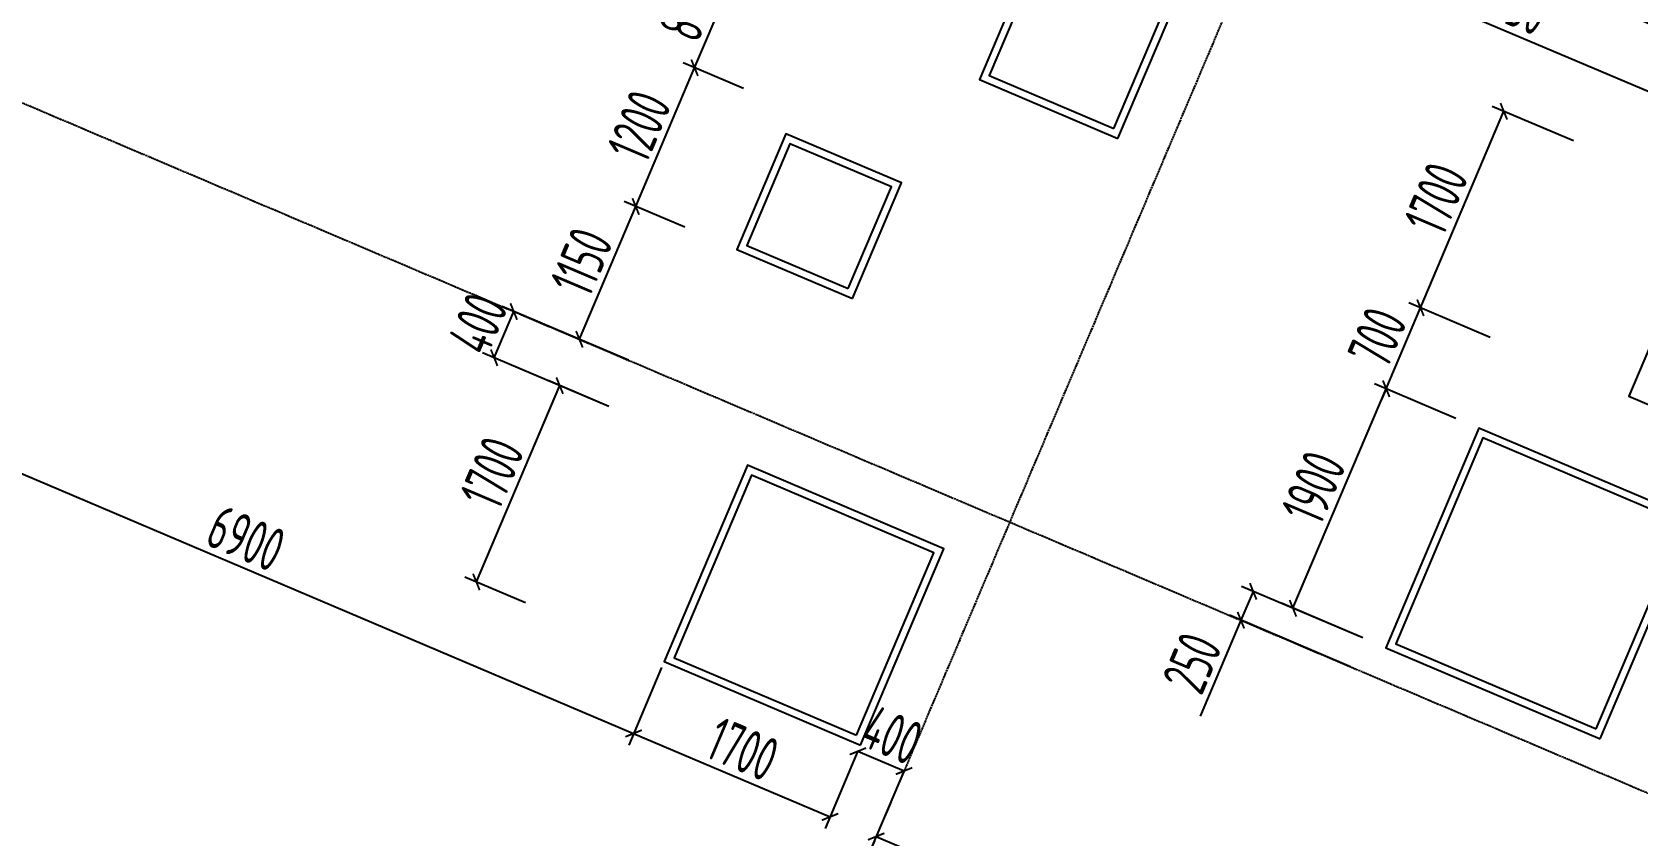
# Model space of a CAD drawing. Extents: x -3523 to 12007717, y -6694179 to 21431.
# Drawn here: x 11932706 to 11945501, y -6442916 to -6436513 of the extents above; entities that cross this region are included whole.
import ezdxf

# ---------------------------------------------------------------- set-up
doc = ezdxf.new("R2010")
doc.units = 0
doc.header["$LTSCALE"] = 10
doc.header["$MEASUREMENT"] = 0
doc.linetypes.add('A3-RG-axis-100$0$CENTER', pattern=[2, 1.25, -0.25, 0.25, -0.25])
for name, color, linetype in [('A3-RB-4F-100$0$A-DIMS-100', 1, 'Continuous'), ('A3-RG-axis-100$0$A-GRID', 1, 'A3-RG-axis-100$0$CENTER'), ('A3-RI-4F$0$A-GLAZ', 140, 'Continuous'), ('A3-RI-4F$0$A-ROOF-EDGE', 2, 'Continuous'), ('A3-RM-4F$0$0P-1', 191, 'Continuous')]:
    doc.layers.add(name, color=color, linetype=linetype)
doc.styles.add('A3-RB-4F-100$0$XD2008', font='xd-hzs.shx', dxfattribs={"width": 0.7, "bigfont": 'xd-hztxt.shx'})
doc.dimstyles.new('A3-RB-4F-100$0$XD100$0', dxfattribs={"dimscale": 100, "dimtxt": 3.5, "dimasz": 1, "dimexe": 1, "dimexo": 2, "dimgap": 0.5, "dimtad": 1, "dimdec": 0, "dimdsep": 46, "dimtxsty": 'A3-RB-4F-100$0$XD2008', "dimblk1": 'A3-RB-4F-100$0$_ARCHTICK', "dimblk2": 'A3-RB-4F-100$0$_ARCHTICK', "dimsah": 1, "dimcen": 2.5, "dimclrt": 4, "dimaunit": 1, "dimadec": 0, "dimazin": 0, "dimtfac": 1, "dimtdec": 0, "dimtix": 1, "dimtmove": 0, "dimatfit": 3, "dimfxl": 0, "dimtolj": 1, "dimtzin": 0, "dimarcsym": 0})

# ---------------------------------------------------------------- blocks, each defined once
blk = doc.blocks.new('A3-RI-4F')
at = {"layer": 'A3-RI-4F$0$A-GLAZ'}
for points in [[(11941358, -6437360), (11941827, -6436255), (11940722, -6435786), (11940254, -6436891)], [(11941358, -6437360), (11941827, -6436255), (11940722, -6435786), (11940254, -6436891)], [(11941326, -6437281), (11941748, -6436287), (11940754, -6435865), (11940332, -6436859)], [(11939242, -6438635), (11939633, -6437714), (11938712, -6437323), (11938322, -6438244)], [(11939210, -6438556), (11939554, -6437746), (11938744, -6437402), (11938400, -6438212)], [(11946994, -6440078), (11947658, -6438513), (11946094, -6437849), (11945429, -6439414)], [(11945202, -6442142), (11945944, -6440393), (11944235, -6439668), (11943493, -6441417)], [(11945170, -6442063), (11945866, -6440425), (11944267, -6439746), (11943572, -6441385)], [(11939307, -6442193), (11939971, -6440628), (11938406, -6439963), (11937742, -6441528)], [(11939275, -6442114), (11939892, -6440660), (11938438, -6440042), (11937821, -6441497)]]:
    blk.add_lwpolyline(points, close=True, dxfattribs=at)
at = {"layer": 'A3-RI-4F$0$A-ROOF-EDGE'}
for points in [[(11977075, -6448936), (11977075, -6448936), (11971198, -6462780), (11953939, -6455454), (11952802, -6458132), (11961869, -6461981), (11950655, -6488400), (11923776, -6476990), (11934990, -6450572), (11944057, -6454420), (11945194, -6451742), (11937359, -6448416, 0.002105), (11935284, -6447090), (11932817, -6450984, 0.033355), (11899110, -6432654), (11899697, -6421468)], [(11971145, -6462649), (11953886, -6455323), (11952670, -6458185), (11961737, -6462034), (11950602, -6488268), (11923907, -6476937), (11935043, -6450703), (11944110, -6454552), (11945325, -6451689), (11937406, -6448327, 0.002183), (11935253, -6446952), (11932786, -6450846, 0.033209), (11899214, -6432592), (11899796, -6421473)]]:
    blk.add_lwpolyline(points, format="xyb", dxfattribs=at)
blk = doc.blocks.new('A3-RG-axis-100')
at = {"layer": 'A3-RG-axis-100$0$A-GRID'}
for p, q in [((11949482.5, -6419244.3), (11922974.2, -6481694)), ((11905882.4, -6425723.4), (11983197.9, -6458541.9))]:
    blk.add_line(p, q, dxfattribs=at)
for radius, start, end in [(294300, 57.267208, 69.150423), (288800, 57.079997, 69.144838)]:
    blk.add_arc((11778730.7, -6694178.7), radius, start, end, dxfattribs=at)
blk = doc.blocks.new('A3-RM-4F')
at = {"layer": 'A3-RM-4F$0$0P-1'}
for points in [[(11905192, -6423801), (11904910, -6429175, -0.033124), (11938801, -6448159), (11947301, -6451767), (11970397, -6461571), (11975941, -6448509)], [(11905486, -6423926), (11905220, -6428991, -0.03293), (11938943, -6447894), (11947419, -6451491), (11970238, -6461178), (11975665, -6448392)]]:
    blk.add_lwpolyline(points, format="xyb", dxfattribs=at)
blk = doc.blocks.new('A3-RB-4F-100$0$_ARCHTICK')
at = {"color": 0, "linetype": 'ByBlock', "const_width": 0.15}
blk.add_lwpolyline([(-0.5, -0.5), (0.5, 0.5)], dxfattribs=at)
blk = doc.blocks.new('*D2970')
at = {"layer": 'A3-RB-4F-100$0$A-DIMS-100', "color": 0, "lineweight": -2}
for p, q in [((11945423, -6435718), (11945148, -6436366)), ((11945187, -6436274), (11946568, -6436861)), ((11946804, -6436304), (11946529, -6436953))]:
    blk.add_line(p, q, dxfattribs=at)
at = {"layer": 'Defpoints', "color": 0}
for p in [(11945501, -6435534), (11946882, -6436120), (11946568, -6436861)]:
    blk.add_point(p, dxfattribs=at)
at = {"layer": 'A3-RB-4F-100$0$A-DIMS-100', "color": 0, "lineweight": -2, "xscale": 100, "yscale": 100, "zscale": 100}
for p, rotation in [((11945187, -6436274), 156.9999999999507), ((11946568, -6436861), 336.9999999999507)]:
    blk.add_blockref('A3-RB-4F-100$0$_ARCHTICK', p, dxfattribs=dict(at, rotation=rotation))
at = {"layer": 'A3-RB-4F-100$0$A-DIMS-100', "color": 4, "insert": (11945965, -6436360), "char_height": 350, "attachment_point": 5, "rotation": 337, "style": 'A3-RB-4F-100$0$XD2008'}
blk.add_mtext('\\A1;1500', dxfattribs=at)
blk = doc.blocks.new('*D2176')
at = {"layer": 'A3-RB-4F-100$0$A-DIMS-100', "color": 0, "lineweight": -2}
for p, q in [((11931371, -6438878), (11931109, -6439496)), ((11931148, -6439404), (11937499, -6442100)), ((11937722, -6441574), (11937460, -6442192))]:
    blk.add_line(p, q, dxfattribs=at)
at = {"layer": 'Defpoints', "color": 0}
for p in [(11931449, -6438694), (11937801, -6441390), (11937499, -6442100)]:
    blk.add_point(p, dxfattribs=at)
at = {"layer": 'A3-RB-4F-100$0$A-DIMS-100', "color": 0, "lineweight": -2, "xscale": 100, "yscale": 100, "zscale": 100}
for p, rotation in [((11931148, -6439404), 156.9999999998948), ((11937499, -6442100), 336.9999999998948)]:
    blk.add_blockref('A3-RB-4F-100$0$_ARCHTICK', p, dxfattribs=dict(at, rotation=rotation))
at = {"layer": 'A3-RB-4F-100$0$A-DIMS-100', "color": 4, "insert": (11934411, -6440545), "char_height": 350, "attachment_point": 5, "rotation": 337, "style": 'A3-RB-4F-100$0$XD2008'}
blk.add_mtext('\\A1;6900', dxfattribs=at)
blk = doc.blocks.new('*D2177')
at = {"layer": 'A3-RB-4F-100$0$A-DIMS-100', "color": 0, "lineweight": -2}
for p, q in [((11937722, -6441574), (11937460, -6442192)), ((11937499, -6442100), (11939064, -6442765)), ((11939287, -6442239), (11939025, -6442857))]:
    blk.add_line(p, q, dxfattribs=at)
at = {"layer": 'Defpoints', "color": 0}
for p in [(11937801, -6441390), (11939365, -6442054), (11939064, -6442765)]:
    blk.add_point(p, dxfattribs=at)
at = {"layer": 'A3-RB-4F-100$0$A-DIMS-100', "color": 0, "lineweight": -2, "xscale": 100, "yscale": 100, "zscale": 100}
for p, rotation in [((11937499, -6442100), 156.9999999999015), ((11939064, -6442765), 336.9999999999015)]:
    blk.add_blockref('A3-RB-4F-100$0$_ARCHTICK', p, dxfattribs=dict(at, rotation=rotation))
at = {"layer": 'A3-RB-4F-100$0$A-DIMS-100', "color": 4, "insert": (11938369, -6442225), "char_height": 350, "attachment_point": 5, "rotation": 337, "style": 'A3-RB-4F-100$0$XD2008'}
blk.add_mtext('\\A1;1700', dxfattribs=at)
blk = doc.blocks.new('*D2178')
at = {"layer": 'A3-RB-4F-100$0$A-DIMS-100', "color": 0, "lineweight": -2}
for p, q in [((11939287, -6442239), (11939247, -6442334)), ((11939286, -6442242), (11939654, -6442399)), ((11939656, -6442395), (11939615, -6442491))]:
    blk.add_line(p, q, dxfattribs=at)
at = {"layer": 'Defpoints', "color": 0}
for p in [(11939365, -6442054), (11939734, -6442211), (11939654, -6442399)]:
    blk.add_point(p, dxfattribs=at)
at = {"layer": 'A3-RB-4F-100$0$A-DIMS-100', "color": 0, "lineweight": -2, "xscale": 100, "yscale": 100, "zscale": 100}
for p, rotation in [((11939286, -6442242), 156.9999999998705), ((11939654, -6442399), 336.9999999998705)]:
    blk.add_blockref('A3-RB-4F-100$0$_ARCHTICK', p, dxfattribs=dict(at, rotation=rotation))
at = {"layer": 'A3-RB-4F-100$0$A-DIMS-100', "color": 4, "insert": (11939558, -6442113), "char_height": 350, "attachment_point": 5, "rotation": 337, "style": 'A3-RB-4F-100$0$XD2008'}
blk.add_mtext('\\A1;400', dxfattribs=at)
blk = doc.blocks.new('*D2179')
at = {"layer": 'A3-RB-4F-100$0$A-DIMS-100', "color": 0, "lineweight": -2}
for p, q in [((11939656, -6442395), (11939393, -6443013)), ((11939432, -6442921), (11942332, -6444152)), ((11942555, -6443626), (11942293, -6444244))]:
    blk.add_line(p, q, dxfattribs=at)
at = {"layer": 'Defpoints', "color": 0}
for p in [(11939734, -6442211), (11942633, -6443442), (11942332, -6444152)]:
    blk.add_point(p, dxfattribs=at)
at = {"layer": 'A3-RB-4F-100$0$A-DIMS-100', "color": 0, "lineweight": -2, "xscale": 100, "yscale": 100, "zscale": 100}
for p, rotation in [((11939432, -6442921), 156.9999999999056), ((11942332, -6444152), 336.9999999999056)]:
    blk.add_blockref('A3-RB-4F-100$0$_ARCHTICK', p, dxfattribs=dict(at, rotation=rotation))
at = {"layer": 'A3-RB-4F-100$0$A-DIMS-100', "color": 4, "insert": (11940970, -6443329), "char_height": 350, "attachment_point": 5, "rotation": 337, "style": 'A3-RB-4F-100$0$XD2008'}
blk.add_mtext('\\A1;3150', dxfattribs=at)
blk = doc.blocks.new('*D2207')
at = {"layer": 'A3-RB-4F-100$0$A-DIMS-100', "color": 0, "lineweight": -2}
for p, q in [((11942352, -6436043), (11942546, -6435585)), ((11942507, -6435677), (11946327, -6437299)), ((11946172, -6437665), (11946366, -6437207))]:
    blk.add_line(p, q, dxfattribs=at)
at = {"layer": 'Defpoints', "color": 0}
for p in [(11942274, -6436228), (11946327, -6437299), (11946094, -6437849)]:
    blk.add_point(p, dxfattribs=at)
at = {"layer": 'A3-RB-4F-100$0$A-DIMS-100', "color": 0, "lineweight": -2, "xscale": 100, "yscale": 100, "zscale": 100}
for p, rotation in [((11942507, -6435677), 156.9999999999696), ((11946327, -6437299), 336.9999999999696)]:
    blk.add_blockref('A3-RB-4F-100$0$_ARCHTICK', p, dxfattribs=dict(at, rotation=rotation))
at = {"layer": 'A3-RB-4F-100$0$A-DIMS-100', "color": 4, "insert": (11944505, -6436281), "char_height": 350, "attachment_point": 5, "rotation": 337, "style": 'A3-RB-4F-100$0$XD2008'}
blk.add_mtext('\\A1;4150', dxfattribs=at)
blk = doc.blocks.new('*D2215')
at = {"layer": 'A3-RB-4F-100$0$A-DIMS-100', "color": 0, "lineweight": -2}
for p, q in [((11936246, -6440893), (11936910, -6439329)), ((11937302, -6439495), (11936818, -6439289)), ((11936637, -6441059), (11936154, -6440854))]:
    blk.add_line(p, q, dxfattribs=at)
at = {"layer": 'Defpoints', "color": 0}
for p in [(11936910, -6439329), (11937486, -6439573), (11936821, -6441138)]:
    blk.add_point(p, dxfattribs=at)
at = {"layer": 'A3-RB-4F-100$0$A-DIMS-100', "color": 0, "lineweight": -2, "xscale": 100, "yscale": 100, "zscale": 100}
for p, rotation in [((11936910, -6439329), 66.99999999999174), ((11936246, -6440893), 246.9999999999918)]:
    blk.add_blockref('A3-RB-4F-100$0$_ARCHTICK', p, dxfattribs=dict(at, rotation=rotation))
at = {"layer": 'A3-RB-4F-100$0$A-DIMS-100', "color": 4, "insert": (11936371, -6440023), "char_height": 350, "attachment_point": 5, "rotation": 67, "style": 'A3-RB-4F-100$0$XD2008'}
blk.add_mtext('\\A1;1700', dxfattribs=at)
blk = doc.blocks.new('*D2216')
at = {"layer": 'A3-RB-4F-100$0$A-DIMS-100', "color": 0, "lineweight": -2}
for p, q in [((11937458, -6439126), (11936452, -6438700)), ((11936388, -6439107), (11936544, -6438739)), ((11937302, -6439495), (11936296, -6439068))]:
    blk.add_line(p, q, dxfattribs=at)
at = {"layer": 'Defpoints', "color": 0}
for p in [(11936544, -6438739), (11937642, -6439205), (11937486, -6439573)]:
    blk.add_point(p, dxfattribs=at)
at = {"layer": 'A3-RB-4F-100$0$A-DIMS-100', "color": 0, "lineweight": -2, "xscale": 100, "yscale": 100, "zscale": 100}
for p, rotation in [((11936544, -6438739), 66.99999999993601), ((11936388, -6439107), 246.999999999936)]:
    blk.add_blockref('A3-RB-4F-100$0$_ARCHTICK', p, dxfattribs=dict(at, rotation=rotation))
at = {"layer": 'A3-RB-4F-100$0$A-DIMS-100', "color": 4, "insert": (11936259, -6438835), "char_height": 350, "attachment_point": 5, "rotation": 67, "style": 'A3-RB-4F-100$0$XD2008'}
blk.add_mtext('\\A1;400', dxfattribs=at)
blk = doc.blocks.new('*D2217')
at = {"layer": 'A3-RB-4F-100$0$A-DIMS-100', "color": 0, "lineweight": -2}
for p, q in [((11937067, -6438960), (11937516, -6437902)), ((11937907, -6438068), (11937424, -6437863)), ((11937458, -6439126), (11936975, -6438921))]:
    blk.add_line(p, q, dxfattribs=at)
at = {"layer": 'Defpoints', "color": 0}
for p in [(11937516, -6437902), (11938091, -6438146), (11937642, -6439205)]:
    blk.add_point(p, dxfattribs=at)
at = {"layer": 'A3-RB-4F-100$0$A-DIMS-100', "color": 0, "lineweight": -2, "xscale": 100, "yscale": 100, "zscale": 100}
for p, rotation in [((11937516, -6437902), 66.99999999995839), ((11937067, -6438960), 246.9999999999584)]:
    blk.add_blockref('A3-RB-4F-100$0$_ARCHTICK', p, dxfattribs=dict(at, rotation=rotation))
at = {"layer": 'A3-RB-4F-100$0$A-DIMS-100', "color": 4, "insert": (11937084, -6438343), "char_height": 350, "attachment_point": 5, "rotation": 67, "style": 'A3-RB-4F-100$0$XD2008'}
blk.add_mtext('\\A1;1150', dxfattribs=at)
blk = doc.blocks.new('*D2218')
at = {"layer": 'A3-RB-4F-100$0$A-DIMS-100', "color": 0, "lineweight": -2}
for p, q in [((11938376, -6436963), (11937893, -6436758)), ((11937516, -6437902), (11937985, -6436797)), ((11937907, -6438068), (11937424, -6437863))]:
    blk.add_line(p, q, dxfattribs=at)
at = {"layer": 'Defpoints', "color": 0}
for p in [(11937985, -6436797), (11938560, -6437041), (11938091, -6438146)]:
    blk.add_point(p, dxfattribs=at)
at = {"layer": 'A3-RB-4F-100$0$A-DIMS-100', "color": 0, "lineweight": -2, "xscale": 100, "yscale": 100, "zscale": 100}
for p, rotation in [((11937985, -6436797), 66.99999999997951), ((11937516, -6437902), 246.9999999999795)]:
    blk.add_blockref('A3-RB-4F-100$0$_ARCHTICK', p, dxfattribs=dict(at, rotation=rotation))
at = {"layer": 'A3-RB-4F-100$0$A-DIMS-100', "color": 4, "insert": (11937543, -6437262), "char_height": 350, "attachment_point": 5, "rotation": 67, "style": 'A3-RB-4F-100$0$XD2008'}
blk.add_mtext('\\A1;1200', dxfattribs=at)
blk = doc.blocks.new('*D2219')
at = {"layer": 'A3-RB-4F-100$0$A-DIMS-100', "color": 0, "lineweight": -2}
for p, q in [((11938689, -6436227), (11938205, -6436022)), ((11937985, -6436797), (11938297, -6436061)), ((11938376, -6436963), (11937893, -6436758))]:
    blk.add_line(p, q, dxfattribs=at)
at = {"layer": 'Defpoints', "color": 0}
for p in [(11938297, -6436061), (11938873, -6436305), (11938560, -6437041)]:
    blk.add_point(p, dxfattribs=at)
at = {"layer": 'A3-RB-4F-100$0$A-DIMS-100', "color": 0, "lineweight": -2, "xscale": 100, "yscale": 100, "zscale": 100}
for p, rotation in [((11938297, -6436061), 67.00000000002044), ((11937985, -6436797), 247.0000000000205)]:
    blk.add_blockref('A3-RB-4F-100$0$_ARCHTICK', p, dxfattribs=dict(at, rotation=rotation))
at = {"layer": 'A3-RB-4F-100$0$A-DIMS-100', "color": 4, "insert": (11937934, -6436341), "char_height": 350, "attachment_point": 5, "rotation": 67, "style": 'A3-RB-4F-100$0$XD2008'}
blk.add_mtext('\\A1;800', dxfattribs=at)
blk = doc.blocks.new('*D2221')
at = {"layer": 'A3-RB-4F-100$0$A-DIMS-100', "color": 0, "lineweight": -2}
for p, q in [((11942436, -6440968), (11942338, -6441198)), ((11943309, -6441338), (11942344, -6440929)), ((11942338, -6441198), (11942014, -6441962)), ((11943211, -6441569), (11942246, -6441159))]:
    blk.add_line(p, q, dxfattribs=at)
at = {"layer": 'Defpoints', "color": 0}
for p in [(11942436, -6440968), (11943493, -6441417), (11943395, -6441647)]:
    blk.add_point(p, dxfattribs=at)
at = {"layer": 'A3-RB-4F-100$0$A-DIMS-100', "color": 0, "lineweight": -2, "xscale": 100, "yscale": 100, "zscale": 100}
for p, rotation in [((11942436, -6440968), 66.99999999993918), ((11942338, -6441198), 246.9999999999392)]:
    blk.add_blockref('A3-RB-4F-100$0$_ARCHTICK', p, dxfattribs=dict(at, rotation=rotation))
at = {"layer": 'A3-RB-4F-100$0$A-DIMS-100', "color": 4, "insert": (11941949, -6441538), "char_height": 350, "attachment_point": 5, "rotation": 67, "style": 'A3-RB-4F-100$0$XD2008'}
blk.add_mtext('\\A1;250', dxfattribs=at)
blk = doc.blocks.new('*D2222')
at = {"layer": 'A3-RB-4F-100$0$A-DIMS-100', "color": 0, "lineweight": -2}
for p, q in [((11944051, -6439590), (11943403, -6439315)), ((11942753, -6441103), (11943496, -6439354)), ((11943309, -6441338), (11942661, -6441063))]:
    blk.add_line(p, q, dxfattribs=at)
at = {"layer": 'Defpoints', "color": 0}
for p in [(11943496, -6439354), (11944235, -6439668), (11943493, -6441417)]:
    blk.add_point(p, dxfattribs=at)
at = {"layer": 'A3-RB-4F-100$0$A-DIMS-100', "color": 0, "lineweight": -2, "xscale": 100, "yscale": 100, "zscale": 100}
for p, rotation in [((11943496, -6439354), 66.99999999998744), ((11942753, -6441103), 246.9999999999874)]:
    blk.add_blockref('A3-RB-4F-100$0$_ARCHTICK', p, dxfattribs=dict(at, rotation=rotation))
at = {"layer": 'A3-RB-4F-100$0$A-DIMS-100', "color": 4, "insert": (11942917, -6440140), "char_height": 350, "attachment_point": 5, "rotation": 67, "style": 'A3-RB-4F-100$0$XD2008'}
blk.add_mtext('\\A1;1900', dxfattribs=at)
blk = doc.blocks.new('*D2223')
at = {"layer": 'A3-RB-4F-100$0$A-DIMS-100', "color": 0, "lineweight": -2}
for p, q in [((11944325, -6438945), (11943677, -6438670)), ((11943769, -6438709), (11943808, -6438617)), ((11943496, -6439354), (11943769, -6438709)), ((11944051, -6439590), (11943403, -6439315)), ((11943496, -6439354), (11943456, -6439446))]:
    blk.add_line(p, q, dxfattribs=at)
at = {"layer": 'Defpoints', "color": 0}
for p in [(11943769, -6438709), (11944509, -6439023), (11944235, -6439668)]:
    blk.add_point(p, dxfattribs=at)
at = {"layer": 'A3-RB-4F-100$0$A-DIMS-100', "color": 0, "lineweight": -2, "xscale": 100, "yscale": 100, "zscale": 100}
for p, rotation in [((11943769, -6438709), 246.999999999951), ((11943496, -6439354), 66.99999999995092)]:
    blk.add_blockref('A3-RB-4F-100$0$_ARCHTICK', p, dxfattribs=dict(at, rotation=rotation))
at = {"layer": 'A3-RB-4F-100$0$A-DIMS-100', "color": 4, "insert": (11943425, -6438944), "char_height": 350, "attachment_point": 5, "rotation": 67, "style": 'A3-RB-4F-100$0$XD2008'}
blk.add_mtext('\\A1;700', dxfattribs=at)
blk = doc.blocks.new('*D2224')
at = {"layer": 'A3-RB-4F-100$0$A-DIMS-100', "color": 0, "lineweight": -2}
for p, q in [((11943769, -6438709), (11944433, -6437144)), ((11944989, -6437380), (11944341, -6437105)), ((11944325, -6438945), (11943677, -6438670))]:
    blk.add_line(p, q, dxfattribs=at)
at = {"layer": 'Defpoints', "color": 0}
for p in [(11944433, -6437144), (11945173, -6437458), (11944509, -6439023)]:
    blk.add_point(p, dxfattribs=at)
at = {"layer": 'A3-RB-4F-100$0$A-DIMS-100', "color": 0, "lineweight": -2, "xscale": 100, "yscale": 100, "zscale": 100}
for p, rotation in [((11944433, -6437144), 66.99999999999174), ((11943769, -6438709), 246.9999999999918)]:
    blk.add_blockref('A3-RB-4F-100$0$_ARCHTICK', p, dxfattribs=dict(at, rotation=rotation))
at = {"layer": 'A3-RB-4F-100$0$A-DIMS-100', "color": 4, "insert": (11943894, -6437839), "char_height": 350, "attachment_point": 5, "rotation": 67, "style": 'A3-RB-4F-100$0$XD2008'}
blk.add_mtext('\\A1;1700', dxfattribs=at)
blk = doc.blocks.new('A3-RB-4F-100')
at = {"layer": 'A3-RB-4F-100$0$A-DIMS-100'}
for p1, p2, distance, picture, middle in [((11942273.5, -6436227.6), (11946093.6, -6437849.1), 597.8, '*D2207', (11944505.1, -6436280.9)), ((11938560.2, -6437041.4), (11938872.8, -6436305), 625, '*D2219', (11937934, -6436341)), ((11938091.3, -6438146), (11938560.2, -6437041.4), 625, '*D2218', (11937543.3, -6437261.5)), ((11944508.9, -6439023.2), (11945173.1, -6437458.4), 803.7, '*D2224', (11943894.1, -6437838.9)), ((11937642, -6439204.5), (11938091.3, -6438146), 625, '*D2217', (11937084.2, -6438343.1)), ((11944235.3, -6439667.8), (11944508.9, -6439023.2), 803.7, '*D2223', (11943425.2, -6438943.6)), ((11931449.2, -6438694.3), (11937800.6, -6441390.2), -771.4, '*D2176', (11934411.4, -6440545.3)), ((11936821.4, -6441137.6), (11937485.7, -6439572.7), 625, '*D2215', (11936371.1, -6440023)), ((11943493, -6441416.5), (11944235.3, -6439667.8), 803.7, '*D2222', (11942917.2, -6440140.2)), ((11937800.6, -6441390.2), (11939365.4, -6442054.5), -771.4, '*D2177', (11938369.5, -6442225.4)), ((11939733.8, -6442210.8), (11942633.4, -6443441.7), -771.4, '*D2179', (11940970.1, -6443329.3))]:
    dim = blk.add_aligned_dim(p1=p1, p2=p2, distance=distance, dimstyle='A3-RB-4F-100$0$XD100$0', dxfattribs=at)
    dim.commit()
    dim.dimension.update_dxf_attribs({"geometry": picture, "text_midpoint": middle})
dim = blk.add_aligned_dim(p1=(11945501.3, -6435533.6), p2=(11946882, -6436119.7), distance=-804.8, dimstyle='A3-RB-4F-100$0$XD100$0', override={"dimasz": 1, "dimadec": 3}, dxfattribs=at)
dim.commit()
dim.dimension.update_dxf_attribs({"geometry": '*D2970', "text_midpoint": (11945965.1, -6436360.4)})
for base, p1, p2, angle, picture, middle in [((11936544.3, -6438738.6), (11937485.7, -6439572.7), (11937642, -6439204.5), 67, '*D2216', (11936466.1, -6438922.7)), ((11942435.6, -6440967.7), (11943395.3, -6441646.7), (11943493, -6441416.5), 67, '*D2221', (11942156.2, -6441625.9)), ((11939654.1, -6442398.6), (11939365.4, -6442054.5), (11939733.8, -6442210.8), 337, '*D2178', (11939469.9, -6442320.4))]:
    dim = blk.add_linear_dim(base=base, p1=p1, p2=p2, angle=angle, dimstyle='A3-RB-4F-100$0$XD100$0', dxfattribs=at)
    dim.commit()
    dim.dimension.update_dxf_attribs({"geometry": picture, "text_midpoint": middle, "dimtype": 129})

msp = doc.modelspace()

# ---------------------------------------------------------------- block references
for name in ['A3-RB-4F-100', 'A3-RI-4F', 'A3-RG-axis-100', 'A3-RM-4F']:
    msp.add_blockref(name, (0, 0))

doc.saveas('drawing.dxf')
